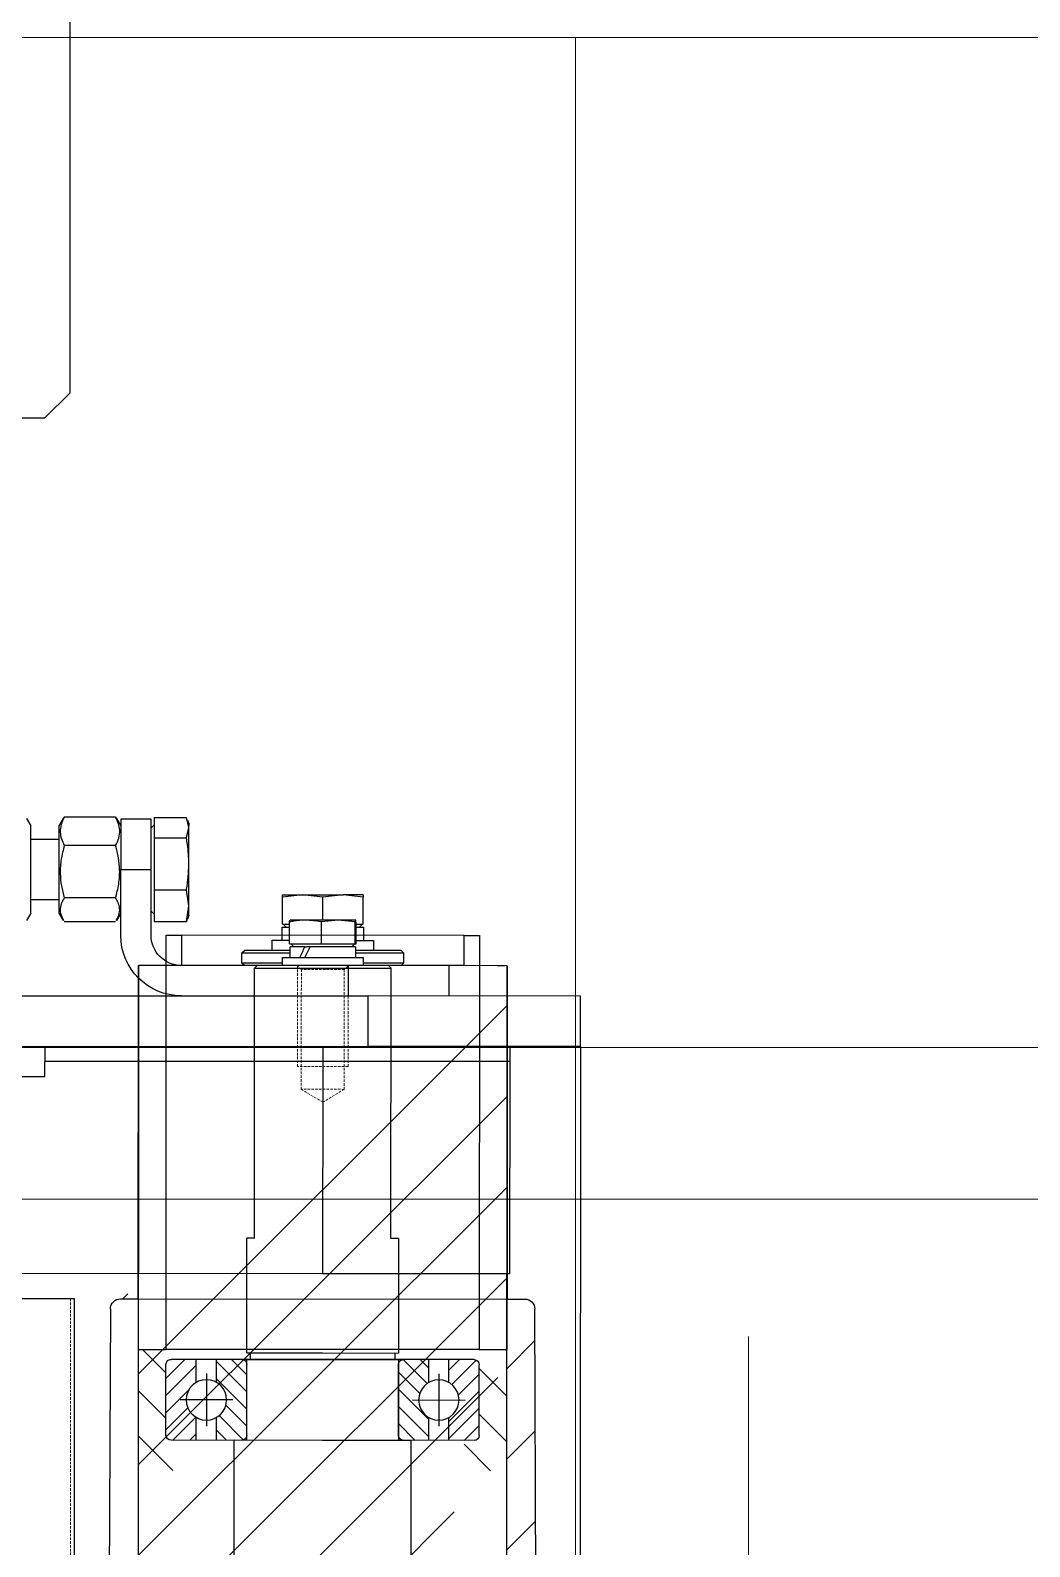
# Model space of a CAD drawing. Header units: millimetres. Extents: x 845401 to 948039, y 511594 to 550263.
# Drawn here: x 904110.4 to 904308.2, y 537172.9 to 537473.1 of the extents above; entities that cross this region are included whole.
import ezdxf

# ---------------------------------------------------------------- set-up
doc = ezdxf.new("R2010")
doc.units = ezdxf.units.MM
for name, pattern in [('ACAD_ISO02W100', [15, 12, -3]), ('CENTER', [0]), ('CENTERX2', [4, 2.5, -0.5, 0.5, -0.5]), ('DASHED', [0.75, 0.5, -0.25])]:
    doc.linetypes.add(name, pattern=pattern)
for name, color, linetype in [('00', 7, 'Continuous'), ('1', 30, 'Continuous'), ('1轮廓实线层', 7, 'Continuous'), ('3', 3, 'CENTER'), ('4虚线层', 6, 'DASHED'), ('5剖面线层', 2, 'Continuous'), ('中心线层', 1, 'CENTERX2'), ('剖面线层', 2, 'Continuous'), ('焊接符号', 2, 'Continuous'), ('虚线', 4, 'ACAD_ISO02W100')]:
    doc.layers.add(name, color=color, linetype=linetype)
for name, color, linetype, lineweight in [('A-剖-0.10mm.......SECT-L01', 255, 'Continuous', 18), ('中心线', 1, 'CENTER', 9), ('物流设备', 7, 'Continuous', 5)]:
    doc.layers.add(name, color=color, linetype=linetype, lineweight=lineweight)

# ---------------------------------------------------------------- blocks, each defined once
blk = doc.blocks.new('*U100537')
at = {"color": 2}
blk.add_lwpolyline([(0, 630), (7920.603380136075, 630), (7920.603380136075, 830), (0, 830)], close=True, dxfattribs=at)
at = {"color": 1}
blk.add_lwpolyline([(0, -630), (7920.603380136075, -630), (7920.603380136075, 630), (0, 630)], close=True, dxfattribs=at)
at = {"color": 4}
blk.add_lwpolyline([(0, -600), (7920.603380136075, -600), (7920.603380136075, 600), (0, 600)], close=True, dxfattribs=at)
for tag, p in [('设备编号', (485.2384934027214, 55.2877136208408)), ('设备高度', (489.7486322444456, -155.5627289135591))]:
    blk.add_attdef(tag, p, '', height=100)
at = {"flags": 1}
blk.add_attdef('设备类型', (14421.90417558989, -37.08342335998668), '', height=100, dxfattribs=at)
blk = doc.blocks.new('*U585')
at = {"layer": '1', "linetype": 'Continuous'}
h = blk.add_hatch(dxfattribs=at)
h.set_pattern_fill('_USER', color=1, scale=2.4, angle=45, style=0, pattern_type=0)
h.set_pattern_definition([(45, (0, 0), (-1.697056274847714, 1.697056274847714), [])])
edge = h.paths.add_edge_path()
edge.add_line((15, 31), (1, 31))
edge.add_arc((1, 30), 1, 90, 180)
edge.add_line((0, 30), (0, 25))
edge.add_line((0, 25), (4.535898384862246, 25))
edge.add_arc((8, 23), 3.999999999999999, 30.000000000000114, 150, ccw=False)
edge.add_line((11.46410161513775, 25), (16, 25))
edge.add_line((16, 25), (16, 30))
edge.add_arc((15, 30), 1, 0, 90)
edge = h.paths.add_edge_path()
edge.add_line((11.46410161513775, -25), (16, -25))
edge.add_line((16, -25), (16, -30))
edge.add_arc((15, -30), 1, 270, 360, ccw=False)
edge.add_line((15, -31), (1, -31))
edge.add_arc((1, -30), 1, 180, 270, ccw=False)
edge.add_line((0, -30), (0, -25))
edge.add_line((0, -25), (4.535898384862246, -25))
edge.add_arc((8, -23), 4, 209.9999999999998, 329.9999999999999)
blk = doc.blocks.new('*U586')
at = {"layer": '1', "linetype": 'Continuous'}
h = blk.add_hatch(dxfattribs=at)
h.set_pattern_fill('_USER', color=1, scale=2.4, angle=135, style=0, pattern_type=0)
h.set_pattern_definition([(135, (0, 0), (-1.697056274847714, -1.697056274847714), [])])
edge = h.paths.add_edge_path()
edge.add_line((0, 21), (4.535898384862246, 21))
edge.add_arc((8, 23), 4, 209.9999999999998, 329.9999999999999)
edge.add_line((11.46410161513775, 21), (16, 21))
edge.add_line((16, 21), (16, 16))
edge.add_arc((15, 16), 1, 270, 360, ccw=False)
edge.add_line((15, 15), (1, 15))
edge.add_arc((1, 16), 1, 180, 270, ccw=False)
edge.add_line((0, 16), (0, 21))
edge = h.paths.add_edge_path()
edge.add_line((1, -15), (15, -15))
edge.add_arc((15, -16), 1, 360, 90, ccw=False)
edge.add_line((16, -16), (16, -21))
edge.add_line((16, -21), (11.46410161513775, -21))
edge.add_arc((8, -23), 3.999999999999999, 30, 150)
edge.add_line((4.535898384862246, -21), (0, -21))
edge.add_line((0, -21), (0, -16))
edge.add_arc((1, -16), 1, 90, 180, ccw=False)
blk = doc.blocks.new('6206')
at = {"layer": '00', "color": 7}
for p, q in [((473.0716967733401, 2380.76034982123), (487.0716967733401, 2380.76034982123)), ((472.0716967733401, 2379.76034982123), (472.0716967733401, 2319.76034982123)), ((488.0716967733401, 2379.76034982123), (488.0716967733401, 2319.76034982123)), ((472.0716967733401, 2374.76034982123), (476.6075951582024, 2374.76034982123)), ((483.5357983884779, 2374.76034982123), (488.0716967733401, 2374.76034982123)), ((472.0716967733401, 2370.76034982123), (476.6075951582024, 2370.76034982123)), ((483.5357983884779, 2370.76034982123), (488.0716967733401, 2370.76034982123)), ((473.0716967733401, 2364.76034982123), (487.0716967733401, 2364.76034982123)), ((473.0716967733401, 2334.76034982123), (487.0716967733401, 2334.76034982123)), ((472.0716967733401, 2328.76034982123), (476.6075951582024, 2328.76034982123)), ((483.5357983884779, 2328.76034982123), (488.0716967733401, 2328.76034982123)), ((472.0716967733401, 2324.76034982123), (476.6075951582024, 2324.76034982123)), ((483.5357983884779, 2324.76034982123), (488.0716967733401, 2324.76034982123)), ((473.0716967733401, 2318.76034982123), (487.0716967733401, 2318.76034982123))]:
    blk.add_line(p, q, dxfattribs=at)
at = {"layer": '00', "color": 7, "linetype": 'Continuous'}
blk.add_line((473.0716967733401, 2318.76034982123), (473.0717967733402, 2318.76034982123), dxfattribs=at)
at = {"layer": '00', "color": 7}
for centre in [(480.0716967733401, 2372.76034982123), (480.0716967733401, 2326.76034982123)]:
    blk.add_circle(centre, 4, dxfattribs=at)
for centre, start, end in [((473.0716967733401, 2379.76034982123), 90, 180), ((487.0716967733401, 2379.76034982123), 0, 90), ((473.0716967733401, 2365.76034982123), 180, 270), ((487.0716967733401, 2365.76034982123), 270, 0), ((473.0716967733401, 2333.76034982123), 90, 180), ((487.0716967733401, 2333.76034982123), 0, 90), ((473.0716967733401, 2319.76034982123), 180, 270), ((487.0716967733401, 2319.76034982123), 270, 0)]:
    blk.add_arc(centre, 1, start, end, dxfattribs=at)
at = {"layer": '3', "color": 3}
for p, q in [((480.0716967733401, 2367.56034982123), (480.0716967733401, 2377.96034982123)), ((485.2716967733402, 2372.76034982123), (474.8716967733401, 2372.76034982123)), ((480.0716967733401, 2331.96034982123), (480.0716967733401, 2321.56034982123)), ((485.2716967733402, 2326.76034982123), (474.8716967733401, 2326.76034982123))]:
    blk.add_line(p, q, dxfattribs=at)
at = {"color": 1, "linetype": 'Continuous'}
for name in ['*U585', '*U586']:
    blk.add_blockref(name, (472.0716967733402, 2349.76034982123), dxfattribs=at)
blk = doc.blocks.new('*U100479')
at = {"layer": '5剖面线层'}
h = blk.add_hatch(dxfattribs=at)
h.set_pattern_fill('ANSI31', color=256, scale=4, angle=90, style=0)
h.set_pattern_definition([(135, (-2183.764029541882, 221.5113327968984), (-8.980256121069154, -8.980256121069152), [])])
edge = h.paths.add_edge_path()
edge.add_line((-2961.141874944731, 452.020095137661), (-2957.637957220774, 452.020095137661))
edge.add_line((-2957.637957220774, 452.020095137661), (-2957.637957220774, 386.020095137661))
edge.add_line((-2957.637957220774, 386.0200951376611), (-2957.637957220774, 1678.020095137661))
edge.add_line((-2957.637957220774, 1678.020095137661), (-2957.637957220774, 1612.020095137661))
edge.add_line((-2957.637957220774, 1612.020095137661), (-2961.141874944731, 1612.020095137661))
edge.add_arc((-2961.141874944731, 1610.020095137661), 2, 90, 179.8876554782646)
edge.add_line((-2963.141871100067, 1610.02401669875), (-2964.137957220775, 1357.020095137661))
edge.add_line((-2964.137957220775, 1357.020095137661), (-2964.137957220774, 707.0200951376596))
edge.add_line((-2964.137957220774, 707.0200951376596), (-2963.141871100067, 454.0161735765721))
edge.add_arc((-2961.141874944731, 454.020095137661), 2, 180.1123445217337, 269.9999999999984)
edge = h.paths.add_edge_path()
edge.add_arc((-2881.134039496819, 1610.020095137661), 2, 0.1123445217337558, 89.99999999999834)
edge.add_line((-2881.134039496819, 1612.020095137661), (-2884.637957220774, 1612.020095137661))
edge.add_line((-2884.637957220774, 1612.020095137661), (-2884.637957220774, 1678.020095137661))
edge.add_line((-2884.637957220774, 1678.020095137661), (-2884.637957220774, 386.020095137661))
edge.add_line((-2884.637957220774, 386.020095137661), (-2884.637957220774, 452.020095137661))
edge.add_line((-2884.637957220774, 452.020095137661), (-2881.134039496818, 452.020095137661))
edge.add_arc((-2881.134039496818, 454.020095137661), 2, 270, 359.8876554782645)
edge.add_line((-2879.134043341483, 454.0161735765721), (-2878.137957220775, 707.0200951376596))
edge.add_line((-2878.137957220775, 707.0200951376596), (-2878.137957220774, 1357.020095137661))
edge.add_line((-2878.137957220774, 1357.020095137661), (-2879.134043341483, 1610.02401669875))
edge = h.paths.add_edge_path(flags=17)
edge.add_arc((-2881.134039496819, 1610.020095137661), 2, 0.1123445217337558, 89.99999999999834)
edge = h.paths.add_edge_path(flags=17)
edge.add_arc((-2881.134039496818, 454.020095137661), 2, 270, 359.8876554782645)
edge = h.paths.add_edge_path(flags=17)
edge.add_line((-2884.637957220774, 452.020095137661), (-2881.134039496818, 452.020095137661))
edge = h.paths.add_edge_path(flags=16)
edge.add_line((-2884.637957220774, 452.020095137661), (-2884.637957220774, 386.020095137661))
edge = h.paths.add_edge_path(flags=17)
edge.add_line((-2884.637957220774, 1678.020095137661), (-2884.637957220774, 386.020095137661))
edge = h.paths.add_edge_path(flags=17)
edge.add_line((-2884.637957220774, 1612.020095137661), (-2884.637957220774, 1678.020095137661))
edge = h.paths.add_edge_path(flags=17)
edge.add_line((-2881.134039496819, 1612.020095137661), (-2884.637957220774, 1612.020095137661))
edge = h.paths.add_edge_path(flags=17)
edge.add_line((-2878.137957220775, 707.0200951376596), (-2879.134043341483, 454.0161735765721))
edge = h.paths.add_edge_path(flags=17)
edge.add_line((-2878.137957220775, 707.0200951376596), (-2878.137957220774, 1357.020095137661))
edge = h.paths.add_edge_path(flags=17)
edge.add_line((-2879.134043341483, 1610.02401669875), (-2878.137957220774, 1357.020095137661))
edge = h.paths.add_edge_path()
edge.add_line((-2879.134043341483, 1610.02401669875), (-2878.137957220774, 1357.020095137661))
edge.add_line((-2957.637957220774, 1602.020095137661), (-2957.637957220774, 1678.020095137661))
h = blk.add_hatch(dxfattribs=at)
h.set_pattern_fill('ANSI31', color=256, scale=2, angle=180, style=0)
h.set_pattern_definition([(225, (-2183.764029541882, 321.5113327968984), (4.490128060534576, -4.490128060534577), [])])
h.paths.add_polyline_path([(-2952.137957220774, 1602.020095137661), (-2957.637957220774, 1602.020095137661), (-2957.637957220774, 1578.020095137661), (-2949.137957220775, 1578.020095137661), (-2949.137957220775, 1584.020095137661), (-2952.137957220774, 1584.020095137661)])
h.paths.add_polyline_path([(-2884.637957220774, 1602.020095137661), (-2890.137957220774, 1602.020095137661), (-2890.137957220774, 1584.020095137661), (-2893.137957220774, 1584.020095137661), (-2893.137957220774, 1578.020095137661), (-2884.637957220774, 1578.020095137661)])
at = {"color": 7, "linetype": 'Continuous', "lineweight": 25}
for p, q in [((-2934.137957488996, 1678.020093945568), (-2934.637957570952, 1677.520070580547)), ((-2934.637957570952, 1624.020086793011), (-2934.637957570952, 1677.520070580547)), ((-2907.637956870597, 1677.520070580547), (-2934.637957570952, 1677.520070580547)), ((-2934.137957488996, 1678.020093945568), (-2908.137956952554, 1678.020093945568)), ((-2908.137956952554, 1678.020093945568), (-2907.637956870597, 1677.520070580547)), ((-2907.637956870597, 1624.020086793011), (-2907.637956870597, 1677.520070580547)), ((-2936.137956885499, 1624.020086793011), (-2936.137956885499, 1601.320096043652)), ((-2936.137956885499, 1624.020086793011), (-2934.637957570952, 1624.020086793011)), ((-2907.637956870597, 1624.020086793011), (-2906.137957556051, 1624.020086793011)), ((-2906.137957556051, 1601.320096043652), (-2906.137957556051, 1624.020086793011)), ((-2872.021816055365, 452.020036725108), (-2872.021816055365, 1612.020036725107)), ((-2872.021816055365, 1612.020036725107), (-2857.914428303574, 1612.020036725107)), ((-2921.137957220775, 1601.320096043652), (-2936.137956885499, 1601.320096043652)), ((-2935.437957143289, 1601.320096043652), (-2935.437957143289, 1600.020088938778)), ((-2906.137957556051, 1601.320096043652), (-2921.137957220775, 1601.320096043652)), ((-2906.837957298261, 1600.020088938778), (-2906.837957298261, 1601.320096043652)), ((-2936.137956885499, 1600.020088938778), (-2936.137956885499, 1584.020095137661)), ((-2921.137957220775, 1600.020088938778), (-2936.137956885499, 1600.020088938778)), ((-2906.137957556051, 1600.020088938778), (-2921.137957220775, 1600.020088938778)), ((-2906.137957556051, 1584.020095137661), (-2906.137957556051, 1600.020088938778)), ((-2938.63795677374, 1584.020095137661), (-2921.137957220775, 1584.020095137661)), ((-2938.637956773739, 1584.020095137661), (-2938.63795677374, 480.020095137661)), ((-2921.137957220775, 1584.020095137661), (-2903.63795766781, 1584.020095137661)), ((-2903.63795766781, 480.020095137661), (-2903.63795766781, 1584.020095137661))]:
    blk.add_line(p, q, dxfattribs=at)
blk.add_line((-2972.137971168267, 1662.020036725108), (-2972.137971168256, 402.0200939455669))
at = {"layer": '1轮廓实线层'}
for p, q in [((-2894.637959396349, 1705.318161992138), (-2894.131204431759, 1707.329937962597)), ((-2894.349588399636, 1706.812331227366), (-2894.637959396349, 1706.020066289012)), ((-2894.637959396349, 1705.318161992138), (-2894.637959396349, 1706.020066289012)), ((-2894.131204431759, 1703.306266812388), (-2894.637959396349, 1705.318161992138)), ((-2894.637959396349, 1698.151299504345), (-2894.637959396349, 1705.318161992138)), ((-2887.737961804377, 1707.329937962597), (-2894.131204431759, 1707.329937962597)), ((-2887.737961804377, 1707.329937962597), (-2887.737961804377, 1703.306266812389)), ((-2887.137959098326, 1705.255100277965), (-2887.737961804377, 1705.855080632273)), ((-2887.137959098326, 1697.020122555797), (-2887.137959098326, 1707.020113019054)), ((-2887.137959098326, 1707.020113019054), (-2881.137961840141, 1707.020113019054)), ((-2880.275542234886, 1707.138845471447), (-2881.137961840141, 1705.645153073375)), ((-2881.137961840141, 1707.020113019054), (-2881.137961840141, 1697.020122555797)), ((-2880.117604827392, 1707.399913815563), (-2880.2788391168, 1707.115480450695)), ((-2880.117604827392, 1707.399913815563), (-2869.958313500392, 1707.399913815563)), ((-2869.797082936275, 1707.115480450695), (-2869.958313500392, 1707.399913815563)), ((-2868.937960212933, 1705.645153073375), (-2869.800379818189, 1707.138845471447)), ((-2868.937960212933, 1700.962254551952), (-2868.937960212933, 1705.645153073375)), ((-2862.475542669999, 1707.138845471447), (-2863.337960412609, 1705.645153073375)), ((-2863.337960412608, 1700.962254551953), (-2863.337960412609, 1705.645153073375)), ((-2887.737961804377, 1703.306266812389), (-2894.131204431759, 1703.306266812388)), ((-2887.737961804377, 1703.306266812389), (-2887.737961804377, 1692.9963321963)), ((-2863.337960412609, 1703.020045308178), (-2868.937960212933, 1703.020045308178)), ((-2880.117604827392, 1701.770016697948), (-2869.958313500392, 1701.770016697948)), ((-2868.937960212933, 1688.395092038218), (-2868.937960212933, 1700.962254551952)), ((-2863.337960412608, 1688.39509203822), (-2863.337960412608, 1700.962254551953)), ((-2894.637959396349, 1689.853260068004), (-2894.637959396349, 1698.151299504345)), ((-2887.137959098326, 1684.020111111705), (-2887.137959098326, 1697.020122555797)), ((-2881.137961840141, 1697.020122555797), (-2887.137959098326, 1697.020122555797)), ((-2881.13796184014, 1684.020111111705), (-2881.137961840141, 1697.020122555797)), ((-2929.137958532082, 1691.569635418956), (-2925.137957876431, 1692.020127324168)), ((-2929.137958532082, 1692.020127324168), (-2925.137957876431, 1692.020127324168)), ((-2929.137958532082, 1686.220118550364), (-2929.137958532082, 1691.569635418956)), ((-2925.137957876431, 1692.020127324168), (-2921.13795722078, 1691.569635418956)), ((-2917.137964015709, 1692.020127324168), (-2925.137957876431, 1692.020127324168)), ((-2921.13795722078, 1691.569635418956), (-2917.137964015709, 1692.020127324168)), ((-2921.13795722078, 1687.02013209254), (-2921.13795722078, 1691.569635418956)), ((-2917.137964015709, 1692.020127324168), (-2913.137963360058, 1691.569635418956)), ((-2913.137963360058, 1692.020127324168), (-2917.137964015709, 1692.020127324168)), ((-2913.137963360058, 1686.220118550364), (-2913.137963360058, 1691.569635418956)), ((-2894.637959396349, 1689.853260068004), (-2894.131204431759, 1692.996332196299)), ((-2887.737961804377, 1692.9963321963), (-2894.131204431759, 1692.996332196299)), ((-2887.737961804377, 1692.9963321963), (-2887.737961804377, 1686.710187939708)), ((-2880.117604827391, 1691.390106228893), (-2869.958313500391, 1691.390106228893)), ((-2868.937960212933, 1691.020080594127), (-2863.337960412608, 1691.020080594128)), ((-2894.131204431759, 1686.710187939708), (-2894.637959396349, 1689.853260068004)), ((-2894.637959396349, 1688.020059613292), (-2894.637959396349, 1689.853260068004)), ((-2894.637959396349, 1688.020059613292), (-2894.349588399636, 1687.227794674937)), ((-2894.268969392287, 1687.257120160167), (-2894.131204431759, 1686.710187939708)), ((-2887.737961804377, 1688.185045270031), (-2887.137959098326, 1688.785144833629)), ((-2881.13796184014, 1688.395092038218), (-2880.275542234885, 1686.901399640147)), ((-2869.800379818188, 1686.901399640147), (-2868.937960212933, 1688.395092038218)), ((-2863.337960412608, 1688.39509203822), (-2862.475542669999, 1686.901399640149)), ((-2929.187959378468, 1685.620138196055), (-2929.187959378468, 1683.020064381663)), ((-2927.757485156762, 1685.620138196055), (-2929.187959378468, 1685.620138196055)), ((-2927.757485156762, 1686.220118550364), (-2929.137958532082, 1686.220118550364)), ((-2928.972957974182, 1686.220118550364), (-2928.372962718712, 1685.620138196055)), ((-2927.757485156762, 1682.320067433421), (-2927.757485156762, 1686.654159573619)), ((-2927.64138275932, 1686.999508885447), (-2927.634468620526, 1687.02013209254)), ((-2927.634468620526, 1687.02013209254), (-2927.51145208429, 1686.654159573619)), ((-2927.634468620526, 1687.02013209254), (-2924.201688116299, 1687.02013209254)), ((-2927.51145208429, 1686.654159573619), (-2924.201688116299, 1687.02013209254)), ((-2927.51145208429, 1682.320067433421), (-2927.51145208429, 1686.654159573619)), ((-2924.201688116299, 1687.02013209254), (-2920.891931598889, 1686.654159573619)), ((-2924.201688116299, 1687.02013209254), (-2917.705184167134, 1687.02013209254)), ((-2920.891931598889, 1682.320067433421), (-2920.891931598889, 1686.654159573619)), ((-2917.705184167134, 1687.02013209254), (-2914.637958949314, 1687.02013209254)), ((-2914.518436735379, 1686.654159573619), (-2914.634248560177, 1686.99867442042)), ((-2914.518436735379, 1682.320067433421), (-2914.518436735379, 1686.654159573619)), ((-2913.137963360058, 1686.220118550364), (-2914.518436735379, 1686.220118550364)), ((-2913.087962513672, 1685.620138196055), (-2914.518436735379, 1685.620138196055)), ((-2913.902959173428, 1685.620138196055), (-2913.302963917958, 1686.220118550364)), ((-2913.087962513672, 1683.020064381663), (-2913.087962513672, 1685.620138196055)), ((-2887.737961804377, 1686.710187939708), (-2894.131204431759, 1686.710187939708)), ((-2880.117604827391, 1686.640212086742), (-2869.958313500391, 1686.640212086742)), ((-2952.137957220774, 1684.020095137661), (-2952.137957220774, 1602.020095137661)), ((-2949.137957220775, 1684.020095137661), (-2952.137957220774, 1684.020095137661)), ((-2949.137957220775, 1678.020095137661), (-2949.137957220775, 1684.020095137661)), ((-2949.137957220775, 1684.020095137661), (-2893.137957220774, 1684.020095137661)), ((-2931.137962585198, 1683.020064381663), (-2931.137962585198, 1681.02009013087)), ((-2927.757485156762, 1683.020064381663), (-2931.137962585198, 1683.020064381663)), ((-2927.51145208429, 1682.320067433421), (-2927.757485156762, 1682.320067433421)), ((-2927.577963417279, 1681.720087079112), (-2927.577963417279, 1679.620096234385)), ((-2927.577963417279, 1681.720087079112), (-2918.663142567383, 1681.720087079112)), ((-2920.891931598889, 1682.320067433421), (-2927.51145208429, 1682.320067433421)), ((-2927.472962384926, 1682.320067433421), (-2926.872959678875, 1681.720087079112)), ((-2914.518436735379, 1682.320067433421), (-2920.891931598889, 1682.320067433421)), ((-2918.745635395752, 1681.720087079112), (-2917.976675873505, 1681.720087079112)), ((-2917.58806104015, 1681.720087079112), (-2917.976675873505, 1681.720087079112)), ((-2917.58806104015, 1681.720087079112), (-2914.697958474861, 1681.720087079112)), ((-2915.402962213265, 1681.720087079112), (-2914.802959507214, 1682.320067433421)), ((-2914.697958474861, 1679.620096234385), (-2914.697958474861, 1681.720087079112)), ((-2911.137959306942, 1683.020064381664), (-2914.518436735379, 1683.020064381663)), ((-2911.137959306942, 1681.02009013087), (-2911.137959306942, 1683.020064381664)), ((-2893.137957220774, 1684.020095137661), (-2893.137957220774, 1678.020095137661)), ((-2890.137957220774, 1684.020095137661), (-2893.137957220774, 1684.020095137661)), ((-2890.137957220774, 1602.020095137661), (-2890.137957220774, 1684.020095137661)), ((-2936.637958830105, 1681.02009013087), (-2937.137959843384, 1680.520126370494)), ((-2937.137959843384, 1680.520126370494), (-2937.137959843384, 1678.5201521197)), ((-2927.577963417279, 1680.520126370494), (-2937.137959843384, 1680.520126370494)), ((-2937.137959843384, 1678.5201521197), (-2936.637958830105, 1678.020069150035)), ((-2937.137959843384, 1678.5201521197), (-2929.137958532082, 1678.5201521197)), ((-2936.637958830105, 1681.02009013087), (-2927.577963417279, 1681.02009013087)), ((-2929.137958532082, 1679.620096234385), (-2929.137958532082, 1678.020069150035)), ((-2917.300915663945, 1679.620096234385), (-2929.137958532082, 1679.620096234385)), ((-2913.137963360058, 1679.620096234385), (-2917.300915663945, 1679.620096234385)), ((-2914.697958474861, 1681.02009013087), (-2905.637963062035, 1681.02009013087)), ((-2905.137962048756, 1680.520126370494), (-2914.697958474861, 1680.520126370494)), ((-2913.137963360058, 1678.020069150035), (-2913.137963360058, 1679.620096234385)), ((-2913.137963360058, 1678.5201521197), (-2905.137962048756, 1678.5201521197)), ((-2905.137962048756, 1680.520126370494), (-2905.637963062035, 1681.02009013087)), ((-2905.637963062035, 1678.020069150036), (-2905.137962048756, 1678.5201521197)), ((-2905.137962048756, 1678.5201521197), (-2905.137962048756, 1680.520126370494)), ((-2957.637957220774, 1678.020095137661), (-2957.637957220774, 1612.020095137661)), ((-2957.637957220774, 386.0200951376611), (-2957.637957220774, 1678.020095137661)), ((-2957.637957220774, 1602.020095137661), (-2957.637957220774, 1678.020095137661)), ((-2957.637957220774, 1678.020095137661), (-2949.137957220775, 1678.020095137661)), ((-2957.137957220774, 1678.020095137661), (-2955.637957220774, 1678.020095137661)), ((-2949.137957220775, 1678.020095137661), (-2893.137957220774, 1678.020095137661)), ((-2946.137963181244, 1672.020146397654), (-2946.137963181244, 1678.020069150035)), ((-2946.137963181244, 1678.020069150035), (-2926.137959902989, 1678.020069150035)), ((-2926.137959902989, 1678.020069150035), (-2926.137959902989, 1672.020146397654)), ((-2926.137959902989, 1678.020069150035), (-2893.137960081803, 1678.020069150036)), ((-2893.137957220774, 1678.020095137661), (-2884.637957220774, 1678.020095137661)), ((-2884.637957220774, 1678.020095137661), (-2884.637957220774, 386.0200951376611)), ((-2884.637957220774, 1612.020095137661), (-2884.637957220774, 1678.020095137661)), ((-2884.637957220774, 1678.020095137661), (-2884.637957220774, 1602.020095137661)), ((-2972.137971168267, 1662.020036725108), (-2972.137971168267, 1672.020146397654)), ((-2972.137971168267, 1672.020146397654), (-2930.13796800922, 1672.020146397654)), ((-2705.137966519104, 1672.020146397657), (-2930.13796800922, 1672.020146397654)), ((-2930.13796800922, 1662.020036725108), (-2930.13796800922, 1672.020146397654)), ((-2972.137971168267, 1662.020036725108), (-2930.13796800922, 1662.020036725108)), ((-2958.137957697617, 1662.020036725108), (-2958.137957697617, 1659.020134953563)), ((-2705.137966519104, 1662.020036725111), (-2930.13796800922, 1662.020036725108)), ((-2921.13795722078, 1662.020036725108), (-2921.13795722078, 1659.020134953563)), ((-2866.137961244093, 1662.02003672511), (-2866.137961244093, 1659.020134953564)), ((-2958.137957697617, 1659.020134953563), (-2958.137957697617, 1617.020079640452)), ((-2958.137957697617, 1659.020134953563), (-2921.13795722078, 1659.020134953563)), ((-2921.13795722078, 1659.020134953563), (-2921.13795722078, 1617.020079640452)), ((-2921.13795722078, 1659.020134953563), (-2866.137961244093, 1659.020134953564)), ((-2866.137961244093, 1656.020113972728), (-2866.137961244093, 1659.020134953564)), ((-2846.137960759806, 1656.020113972728), (-2866.137961244093, 1656.020113972728)), ((-2958.137957697617, 1617.020079640452), (-2921.13795722078, 1617.020079640452)), ((-2921.13795722078, 1617.020079640452), (-2846.137960759806, 1617.020079640453)), ((-2964.137957220775, 1357.020095137661), (-2963.141871100067, 1610.02401669875)), ((-2957.637957220774, 1612.020095137661), (-2961.141874944731, 1612.020095137661)), ((-2884.637957220774, 1612.020095137661), (-2957.637957220774, 1612.020095137661)), ((-2881.134039496819, 1612.020095137661), (-2884.637957220774, 1612.020095137661)), ((-2879.134043341483, 1610.02401669875), (-2878.137957220774, 1357.020095137661)), ((-2952.137957220774, 1602.020095137661), (-2957.637957220774, 1602.020095137661)), ((-2952.137957220774, 1602.020095137661), (-2890.137957220774, 1602.020095137661)), ((-2884.637957220774, 1602.020095137661), (-2890.137957220774, 1602.020095137661))]:
    blk.add_line(p, q, dxfattribs=at)
for centre, radius, start, end in [((-2893.137960607932, 1684.020093945568), 6, 270, 0), ((-2893.137960607932, 1684.020093945568), 12.00000000000045, 270, 0), ((-2961.141874944731, 1610.020095137661), 2, 90, 179.8876554782646), ((-2881.134039496819, 1610.020095137661), 2, 0.1123445217354235, 90)]:
    blk.add_arc(centre, radius, start, end, dxfattribs=at)
for centre, major_axis, ratio, start_param, end_param in [((-2921.137960607932, 1679.620093945567), (-5.794840325565848, 11.05679183246792), 0.2540993925362656, 4.579995049208673, 4.769391723386074), ((-2921.137960607932, 1681.720093945568), (-5.794840325575957, 11.05679183249986), 0.2540993925356819, 4.390598375032285, 4.579995049209144)]:
    blk.add_ellipse(centre, major_axis=major_axis, ratio=ratio, start_param=start_param, end_param=end_param, dxfattribs=at)
for points, knots in [([(-2880.117604827392, 1701.770016697948), (-2880.349782862236, 1702.258641124547), (-2880.819176449126, 1703.246491557499), (-2880.990888111148, 1704.710232250999), (-2880.738833453745, 1706.109303389332), (-2880.325943284553, 1706.967088002987), (-2880.117604827392, 1707.399913815563)], [0, 0, 0, 0, 0.2646047474631211, 0.5349505675800428, 0.7653427267507903, 1, 1, 1, 1]), ([(-2869.958313500392, 1707.399913815563), (-2869.726136900823, 1706.911289342218), (-2869.256746146234, 1705.923438668721), (-2869.08503528971, 1704.459698438958), (-2869.337083699432, 1703.060626986213), (-2869.749974638956, 1702.202842485764), (-2869.958313500392, 1701.770016697948)], [0, 0, 0, 0, 0.2646046997405114, 0.5349505501835605, 0.7653427004280366, 0.9999999999999999, 0.9999999999999999, 0.9999999999999999, 0.9999999999999999]), ([(-2894.637959396349, 1698.151299504345), (-2894.582284240721, 1699.443096979064), (-2894.507744894361, 1701.172589035347), (-2894.207252206023, 1702.875339828296), (-2894.131204431759, 1703.306266812388)], [0, 0, 0, 0, 0.7469230460047075, 1, 1, 1, 1]), ([(-2880.117604827391, 1691.390106228893), (-2880.349782708453, 1692.291006131742), (-2880.819170951811, 1694.112333042417), (-2880.990889279601, 1696.810869730423), (-2880.73882724754, 1699.390512219363), (-2880.32594267992, 1700.972008066784), (-2880.117604827392, 1701.770016697948)], [0, 0, 0, 0, 0.264604117572417, 0.5349435586419992, 0.7653366875497535, 1, 1, 1, 1]), ([(-2869.958313500392, 1701.770016697948), (-2869.726136628593, 1700.869116636675), (-2869.256740460403, 1699.047750738306), (-2869.085037186808, 1696.349174241999), (-2869.33707667341, 1693.76952796435), (-2869.749974024261, 1692.188074823682), (-2869.958313500391, 1691.390106228893)], [0, 0, 0, 0, 0.2646039986269493, 0.5349546752057112, 0.7653477331727347, 1, 1, 1, 1]), ([(-2894.131204431759, 1692.996332196299), (-2894.139586470759, 1693.042220650102), (-2894.449938233745, 1694.741277709942), (-2894.545235721314, 1696.469628418238), (-2894.637959396349, 1698.151299504345)], [0, 0, 0, 0, 0.02700818876937645, 1, 1, 1, 1]), ([(-2929.137958532082, 1692.020127324168), (-2929.137958532083, 1691.937505827977), (-2929.137958532083, 1691.852592205024), (-2929.137958532082, 1691.577072690282), (-2929.137958532082, 1691.569635418956)], [0, 0, 0, 0, 0.9730063718635905, 1, 1, 1, 1]), ([(-2913.137963360058, 1691.569635418956), (-2913.137963360058, 1691.577072690282), (-2913.137963360059, 1691.852592205024), (-2913.137963360059, 1691.937505827977), (-2913.137963360058, 1692.020127324168)], [0, 0, 0, 0, 0.02699362813640944, 1, 1, 1, 1]), ([(-2880.239369666087, 1686.923810986583), (-2880.491876927051, 1687.399700785201), (-2880.951516036704, 1688.265963254228), (-2880.940861854387, 1689.574638835183), (-2880.596247794359, 1690.587392157672), (-2880.238665268187, 1691.187080328584), (-2880.117604827391, 1691.390106228893)], [0, 0, 0, 0, 0.3232152028416335, 0.5883488161631293, 0.8606344826097186, 1, 1, 1, 1]), ([(-2869.958313500391, 1691.390106228893), (-2869.837251164884, 1691.187072687929), (-2869.485593176411, 1690.597307371504), (-2869.137070207506, 1689.585290925516), (-2869.119255032429, 1688.275967909202), (-2869.584108153003, 1687.399686460522), (-2869.836552386986, 1686.923810986583)], [0, 0, 0, 0, 0.1393660307644469, 0.4048259752667759, 0.6767833878908485, 1, 1, 1, 1]), ([(-2920.891931598889, 1686.654159573619), (-2920.86357657774, 1686.660197326974), (-2919.813165479215, 1686.883865759467), (-2918.744754364462, 1686.95293110838), (-2917.705184167134, 1687.02013209254)], [0, 0, 0, 0, 0.02699421320792037, 1, 1, 1, 1]), ([(-2917.705184167134, 1687.020132092541), (-2916.90659899543, 1686.979883746019), (-2915.837450680955, 1686.925999134372), (-2914.784819885678, 1686.709059280186), (-2914.518436735379, 1686.654159573619)], [0, 0, 0, 0, 0.746935818812257, 0.9999999999999999, 0.9999999999999999, 0.9999999999999999, 0.9999999999999999])]:
    blk.add_open_spline(points, degree=3, knots=knots, dxfattribs=at)
at = {"layer": '4虚线层', "linetype": 'DASHED', "lineweight": 13}
for p, q in [((-2926.162957066548, 1678.020093945568), (-2925.387957451743, 1677.245114354198)), ((-2926.137957109016, 1677.995119599407), (-2926.137957109016, 1658.020113019054)), ((-2925.387957451743, 1677.245114354198), (-2916.887956989807, 1677.245114354198)), ((-2925.387957451743, 1677.245114354198), (-2925.387957451743, 1653.520081547802)), ((-2916.887956989807, 1677.245114354198), (-2916.112957375002, 1678.020093945568)), ((-2916.887956989807, 1653.520081547802), (-2916.887956989807, 1677.245114354198)), ((-2916.137957332533, 1677.995119599407), (-2916.137957332533, 1658.020113019054)), ((-2926.137957109016, 1658.020113019054), (-2916.137957332533, 1658.020113019054)), ((-2925.387957451743, 1653.520081547802), (-2916.887956989807, 1653.520081547802)), ((-2925.387957451743, 1653.520081547802), (-2921.137957220775, 1650.96643975169)), ((-2921.137957220775, 1650.96643975169), (-2916.887956989807, 1653.520081547802))]:
    blk.add_line(p, q, dxfattribs=at)
at = {"layer": '4虚线层', "linetype": 'DASHED', "lineweight": 18}
blk.add_line((-2871.245358920057, 452.020036725108), (-2871.245358920057, 1612.020036725107), dxfattribs=at)
at = {"rotation": 90}
blk.add_blockref('6206', (-571.3776073995446, 1111.948398364321), dxfattribs=at)
blk = doc.blocks.new('*U100569')
at = {"color": 2}
blk.add_lwpolyline([(0, 630), (7920.603380136075, 630), (7920.603380136075, 830), (0, 830)], close=True, dxfattribs=at)
at = {"color": 1}
blk.add_lwpolyline([(0, -630), (7920.603380136075, -630), (7920.603380136075, 630), (0, 630)], close=True, dxfattribs=at)
at = {"color": 4}
blk.add_lwpolyline([(0, -600), (7920.603380136075, -600), (7920.603380136075, 600), (0, 600)], close=True, dxfattribs=at)
for tag, p in [('设备编号', (485.2384934027214, 55.2877136208408)), ('设备高度', (489.7486322444456, -155.5627289135591))]:
    blk.add_attdef(tag, p, '', height=100)
at = {"flags": 1}
blk.add_attdef('设备类型', (14421.90417558989, -37.08342335998668), '', height=100, dxfattribs=at)
blk = doc.blocks.new('C线')
at = {"xscale": -1, "rotation": 359.9712527628268}
blk.add_blockref('*U100479', (983116.0992206694, 474449.1940174471, -3.591546536844088), dxfattribs=at)
at = {"layer": '物流设备', "color": 0}
for name, p in [('*U100537', (979688.0800278853, 475479.5155045651, 25.37562164790397)), ('*U100569', (986088.0800278853, 475479.5155045651, 25.37562164790397))]:
    blk.add_blockref(name, p, dxfattribs=at)
blk = doc.blocks.new('SW_CENTERMARKSYMBOL_1')
at = {"layer": '中心线层', "color": 0, "linetype": 'CENTERX2', "lineweight": 18}
for p, q in [((0, 4.999999999999449), (0, 7.999999999999119)), ((-4.999999999999449, 0), (-7.999999999999119, 0)), ((0, 0), (-2.499999999998614, 0)), ((0, 0), (0, 2.499999999998614)), ((0, 0), (0, -2.500000000000835)), ((0, 0), (2.500000000000835, 0)), ((4.999999999999449, 0), (8.00000000000134, 0)), ((0, -5.00000000000167), (0, -8.00000000000134))]:
    blk.add_line(p, q, dxfattribs=at)
blk = doc.blocks.new('A$C0EA93B13')
at = {"layer": '剖面线层'}
h = blk.add_hatch(dxfattribs=at)
h.set_pattern_fill('STEEL', color=256, scale=4, angle=360)
h.set_pattern_definition([(44.99999999999999, (-777.3132014395669, -2370.404831108637), (-8.98025612106915, 8.980256121069155), []), (44.99999999999999, (-777.3132014395669, -2364.054831108777), (-8.98025612106915, 8.980256121069155), [])])
h.paths.add_polyline_path([(174.1374234771356, 174.9998694427777), (123.7374234776944, 174.9998694427777), (123.7374234776944, 169.9998694427777), (174.1374234771356, 169.9998694427777, -0.4142135623730859), (178.7374234776944, 165.3998694429174), (178.7374234776944, 114.9998694427777), (183.7374234776944, 114.9998694427777), (183.7374234776944, 165.3998694429174, 0.4142135623730924)])
h.paths.add_polyline_path([(123.7374234776944, 174.9998694427777), (73.33742347732186, 174.9998694427777, 0.4142135623730915), (63.73742347769439, 165.3998694429174), (63.73742347769439, 114.9998694427777), (68.73742347769439, 114.9998694427777), (68.73742347769439, 165.3998694429174, -0.4142135623730941), (73.33742347732186, 169.9998694427777), (123.7374234776944, 169.9998694427777)])
h.paths.add_polyline_path([(68.73742347769439, 114.9998694427777), (63.73742347769439, 114.9998694427777), (63.73742347769439, 64.59986944287084, 0.4142135623730933), (73.33742347732186, 54.99986944277771), (123.7374234776944, 54.99986944277771), (123.7374234776944, 59.99986944277771), (73.33742347732186, 59.99986944277771, -0.4142135623730868), (68.73742347769439, 64.59986944287084)])
h.paths.add_polyline_path([(183.7374234776944, 114.9998694427777), (178.7374234776944, 114.9998694427777), (178.7374234776944, 64.59986944287084, -0.4142135623730959), (174.1374234771356, 59.99986944277771), (123.7374234776944, 59.99986944277771), (123.7374234776944, 54.99986944277771), (174.1374234771356, 54.99986944277771, 0.4142135623730915), (183.7374234776944, 64.59986944287084)])
at = {"color": 7, "linetype": 'Continuous', "lineweight": 25}
for p, q in [((28.73742347769439, 214.9998694427777), (23.73742347769439, 209.9998694427777)), ((218.7374234776944, 214.9998694427777), (28.73742347769439, 214.9998694427777)), ((223.7374234776944, 209.9998694427777), (218.7374234776944, 214.9998694427777)), ((23.73742347769439, 209.9998694427777), (23.73742347769439, 19.99986944277771)), ((223.7374234776944, 19.99986944277771), (223.7374234776944, 209.9998694427777)), ((174.1374234771356, 174.9998694427777), (73.33742347732186, 174.9998694427777)), ((174.1374234771356, 169.9998694427777), (73.33742347732186, 169.9998694427777)), ((63.73742347769439, 165.3998694429174), (63.73742347769439, 64.59986944287084)), ((68.73742347769439, 165.3998694429174), (68.73742347769439, 64.59986944287084)), ((178.7374234776944, 64.59986944287084), (178.7374234776944, 165.3998694429174)), ((183.7374234776944, 64.59986944287084), (183.7374234776944, 165.3998694429174)), ((73.33742347732186, 59.99986944277771), (174.1374234771356, 59.99986944277771)), ((73.33742347732186, 54.99986944277771), (174.1374234771356, 54.99986944277771)), ((23.73742347769439, 19.99986944277771), (28.73742347769439, 14.99986944277771)), ((218.7374234776944, 14.99986944277771), (223.7374234776944, 19.99986944277771)), ((28.73742347769439, 14.99986944277771), (218.7374234776944, 14.99986944277771))]:
    blk.add_line(p, q, dxfattribs=at)
for centre in [(43.73742347769439, 194.9998694427777), (203.7374234776944, 194.9998694427777), (43.73742347769439, 34.99986944277771), (203.7374234776944, 34.99986944277771)]:
    blk.add_circle(centre, 9.5, dxfattribs=at)
for centre, radius, start, end in [((73.33742347732186, 165.3998694429174), 9.6, 90, 180), ((174.1374234771356, 165.3998694429174), 9.6, 0, 90), ((73.33742347732186, 165.3998694429174), 4.6, 90, 180), ((174.1374234771356, 165.3998694429174), 4.6, 0, 90), ((73.33742347732186, 64.59986944287084), 9.6, 180, 270), ((73.33742347732186, 64.59986944287084), 4.6, 180, 270), ((174.1374234771356, 64.59986944287084), 9.6, 270, 0), ((174.1374234771356, 64.59986944287084), 4.6, 270, 0)]:
    blk.add_arc(centre, radius, start, end, dxfattribs=at)
at = {"layer": '中心线层'}
for p, q in [((123.7374234776944, 229.9998694427777), (123.7374234776944, -0.0001305572222918272)), ((8.737423477694392, 114.9998694427777), (238.7374234776944, 114.9998694427777))]:
    blk.add_line(p, q, dxfattribs=at)
for p in [(43.73742347769439, 194.9998694427777), (203.7374234776944, 194.9998694427777), (43.73742347769439, 34.99986944277771), (203.7374234776944, 34.99986944277771)]:
    blk.add_blockref('SW_CENTERMARKSYMBOL_1', p, dxfattribs=at)
blk = doc.blocks.new('DSGDG')
at = {"color": 7, "linetype": 'Continuous', "lineweight": 25}
for p, q in [((95.84818759415327, 1999.212733161029), (115.8481875941533, 1999.212733161029)), ((95.84818759415327, 1988.212733161029), (115.8481875941533, 1988.212733161029))]:
    blk.add_line(p, q, dxfattribs=at)
for centre, start, end in [((95.84818759415327, 1993.712733161029), 90, 270), ((115.8481875941533, 1993.712733161029), 270, 90)]:
    blk.add_arc(centre, 5.5, start, end, dxfattribs=at)
at = {"layer": '中心线'}
for p, q in [((105.8481768653225, 2002.712731628991), (105.8481768653225, 1984.712739854432)), ((105.8481875941533, 1999.900233161029), (105.8481875941533, 1987.525233161029)), ((88.34818759415327, 1993.712733161029), (123.3481875941533, 1993.712733161029))]:
    blk.add_line(p, q, dxfattribs=at)
blk = doc.blocks.new('A$C3A1C310D')
at = {"layer": '焊接符号'}
h = blk.add_hatch(color=256, dxfattribs=at)
h.dxf.hatch_style = 1
h.paths.add_polyline_path([(131.6606907397509, 173.9188857979607), (131.6606907397509, 171.9188857979607), (141.6606907397509, 171.9188857979607), (141.6606907397509, 173.9188857979607)])
h.paths.add_polyline_path([(121.6606907397509, 173.9188857979607), (121.6606907397509, 171.9188857979607), (131.6606907397509, 171.9188857979607), (131.6606907397509, 173.9188857979607)])
h = blk.add_hatch(color=256, dxfattribs=at)
h.dxf.hatch_style = 1
h.paths.add_polyline_path([(166.6606907397509, 173.9188857979607), (166.6606907397509, 171.9188857979607), (176.6606907397509, 171.9188857979607), (176.6606907397509, 173.9188857979607)])
h.paths.add_polyline_path([(156.6606907397509, 173.9188857979607), (156.6606907397509, 171.9188857979607), (166.6606907397509, 171.9188857979607), (166.6606907397509, 173.9188857979607)])
h = blk.add_hatch(color=256, dxfattribs=at)
h.dxf.hatch_style = 1
h.paths.add_polyline_path([(201.6606907397509, 173.9188857979607), (201.6606907397509, 171.9188857979607), (191.6606907397509, 171.9188857979607), (191.6606907397509, 173.9188857979607)])
h.paths.add_polyline_path([(211.6606907397509, 173.9188857979607), (211.6606907397509, 171.9188857979607), (201.6606907397509, 171.9188857979607), (201.6606907397509, 173.9188857979607)])
h = blk.add_hatch(color=256, dxfattribs=at)
h.dxf.hatch_style = 1
h.paths.add_polyline_path([(104.6762153645977, 146.9187962943688), (106.6762153645977, 146.9187962943688), (106.6762153645977, 136.9187962943688), (104.6762153645977, 136.9187962943688)])
h.paths.add_polyline_path([(104.6762153645977, 156.9187962943688), (106.6762153645977, 156.9187962943688), (106.6762153645977, 146.9187962943688), (104.6762153645977, 146.9187962943688)])
h = blk.add_hatch(color=256, dxfattribs=at)
h.dxf.hatch_style = 1
h.paths.add_polyline_path([(228.6451661158353, 146.9187962943688), (226.6451661158353, 146.9187962943688), (226.6451661158353, 136.9187962943688), (228.6451661158353, 136.9187962943688)])
h.paths.add_polyline_path([(228.6451661158353, 156.9187962943688), (226.6451661158353, 156.9187962943688), (226.6451661158353, 146.9187962943688), (228.6451661158353, 146.9187962943688)])
h = blk.add_hatch(color=256, dxfattribs=at)
h.dxf.hatch_style = 1
h.paths.add_polyline_path([(104.6762153645977, 111.9187962943688), (106.6762153645977, 111.9187962943688), (106.6762153645977, 101.9187962943688), (104.6762153645977, 101.9187962943688)])
h.paths.add_polyline_path([(104.6762153645977, 121.9187962943688), (106.6762153645977, 121.9187962943688), (106.6762153645977, 111.9187962943688), (104.6762153645977, 111.9187962943688)])
h = blk.add_hatch(color=256, dxfattribs=at)
h.dxf.hatch_style = 1
h.paths.add_polyline_path([(228.6451661158353, 111.9187962943688), (226.6451661158353, 111.9187962943688), (226.6451661158353, 101.9187962943688), (228.6451661158353, 101.9187962943688)])
h.paths.add_polyline_path([(228.6451661158353, 121.9187962943688), (226.6451661158353, 121.9187962943688), (226.6451661158353, 111.9187962943688), (228.6451661158353, 111.9187962943688)])
h = blk.add_hatch(color=256, dxfattribs=at)
h.dxf.hatch_style = 1
h.paths.add_polyline_path([(104.6762153645977, 76.9187962943688), (106.6762153645977, 76.9187962943688), (106.6762153645977, 86.9187962943688), (104.6762153645977, 86.9187962943688)])
h.paths.add_polyline_path([(104.6762153645977, 66.9187962943688), (106.6762153645977, 66.9187962943688), (106.6762153645977, 76.9187962943688), (104.6762153645977, 76.9187962943688)])
h = blk.add_hatch(color=256, dxfattribs=at)
h.dxf.hatch_style = 1
h.paths.add_polyline_path([(228.6451661158353, 76.9187962943688), (226.6451661158353, 76.9187962943688), (226.6451661158353, 86.9187962943688), (228.6451661158353, 86.9187962943688)])
h.paths.add_polyline_path([(228.6451661158353, 66.9187962943688), (226.6451661158353, 66.9187962943688), (226.6451661158353, 76.9187962943688), (228.6451661158353, 76.9187962943688)])
h = blk.add_hatch(color=256, dxfattribs=at)
h.dxf.hatch_style = 1
h.paths.add_polyline_path([(131.6606907397509, 49.91888579796068), (131.6606907397509, 51.91888579796068), (141.6606907397509, 51.91888579796068), (141.6606907397509, 49.91888579796068)])
h.paths.add_polyline_path([(121.6606907397509, 49.91888579796068), (121.6606907397509, 51.91888579796068), (131.6606907397509, 51.91888579796068), (131.6606907397509, 49.91888579796068)])
h = blk.add_hatch(color=256, dxfattribs=at)
h.dxf.hatch_style = 1
h.paths.add_polyline_path([(166.6606907397509, 49.91888579796068), (166.6606907397509, 51.91888579796068), (176.6606907397509, 51.91888579796068), (176.6606907397509, 49.91888579796068)])
h.paths.add_polyline_path([(156.6606907397509, 49.91888579796068), (156.6606907397509, 51.91888579796068), (166.6606907397509, 51.91888579796068), (166.6606907397509, 49.91888579796068)])
h = blk.add_hatch(color=256, dxfattribs=at)
h.dxf.hatch_style = 1
h.paths.add_polyline_path([(201.6606907397509, 49.91888579796068), (201.6606907397509, 51.91888579796068), (191.6606907397509, 51.91888579796068), (191.6606907397509, 49.91888579796068)])
h.paths.add_polyline_path([(211.6606907397509, 49.91888579796068), (211.6606907397509, 51.91888579796068), (201.6606907397509, 51.91888579796068), (201.6606907397509, 49.91888579796068)])
at = {"color": 7, "linetype": 'Continuous', "lineweight": 25}
for p, q in [((71.66069073975086, 191.9188857979607), (66.66069073975086, 186.9188857979607)), ((261.6606907397509, 191.9188857979607), (71.66069073975086, 191.9188857979607)), ((266.6606907397509, 186.9188857979607), (261.6606907397509, 191.9188857979607)), ((66.66069073975086, 186.9188857979607), (66.66069073975086, 36.91888579796068)), ((266.6606907397509, 36.91888579796068), (266.6606907397509, 186.9188857979607)), ((66.66069073975086, 36.91888579796068), (71.66069073975086, 31.91888579796068)), ((261.6606907397509, 31.91888579796068), (266.6606907397509, 36.91888579796068)), ((71.66069073975086, 31.91888579796068), (261.6606907397509, 31.91888579796068))]:
    blk.add_line(p, q, dxfattribs=at)
at = {"layer": '中心线层'}
for p, q in [((166.6606907397509, 9.418885797960684), (166.6606907397509, 214.4188857979607)), ((56.66069073975086, 111.9188857979607), (276.6606907397509, 111.9188857979607))]:
    blk.add_line(p, q, dxfattribs=at)
at = {"layer": '虚线'}
for p, q in [((217.0606907401234, 171.9188857979607), (116.2606907403097, 171.9188857979607)), ((217.0606907401234, 166.9188857979607), (116.2606907403097, 166.9188857979607)), ((106.6606907397509, 162.3188857978676), (106.6606907397509, 61.51888579805382)), ((111.6606907397509, 162.3188857978676), (111.6606907397509, 61.51888579805382)), ((221.6606907397509, 61.51888579805382), (221.6606907397509, 162.3188857978676)), ((226.6606907397509, 61.51888579805382), (226.6606907397509, 162.3188857978676)), ((116.2606907403097, 56.91888579796068), (217.0606907401234, 56.91888579796068)), ((116.2606907403097, 51.91888579796068), (217.0606907401234, 51.91888579796068))]:
    blk.add_line(p, q, dxfattribs=at)
for centre, radius, start, end in [((116.2606907403097, 162.3188857978676), 9.6, 90, 180), ((217.0606907401234, 162.3188857978676), 9.6, 0, 90), ((116.2606907403097, 162.3188857978676), 4.6, 90, 180), ((217.0606907401234, 162.3188857978676), 4.6, 0, 90), ((116.2606907403097, 61.51888579805382), 9.6, 180, 270), ((116.2606907403097, 61.51888579805382), 4.6, 180, 270), ((217.0606907401234, 61.51888579805382), 9.6, 270, 0), ((217.0606907401234, 61.51888579805382), 4.6, 270, 0)]:
    blk.add_arc(centre, radius, start, end, dxfattribs=at)
at = {"rotation": 89.99999999999999}
for p in [(2075.373423901387, 61.07069820375182), (2075.373423901387, -48.92930179624818)]:
    blk.add_blockref('DSGDG', p, dxfattribs=at)
at = {"xscale": -1, "rotation": 270}
for p in [(-1742.052042420954, 61.07069820375182), (-1742.052042420954, -48.92930179624818)]:
    blk.add_blockref('DSGDG', p, dxfattribs=at)
blk = doc.blocks.new('G$C8DB13656')
at = {"color": 0, "linetype": 'ByBlock', "lineweight": -2}
for name, p in [('A$C0EA93B13', (-8.737423477694392, 0.0001305572222918272)), ('A$C3A1C310D', (-51.66069073975086, 3.081114202039316))]:
    blk.add_blockref(name, p, dxfattribs=at)
blk = doc.blocks.new('G$C92EDEFAC')
at = {"color": 7, "xscale": -1, "rotation": 90}
blk.add_blockref('G$C8DB13656', (230, 230), dxfattribs=at)
blk = doc.blocks.new('立腿底板')
at = {"color": 2, "xscale": -1, "rotation": 180}
blk.add_blockref('G$C92EDEFAC', (-115, 115), dxfattribs=at)
blk = doc.blocks.new('BC线平台')
at = {"layer": 'A-剖-0.10mm.......SECT-L01'}
h = blk.add_hatch(dxfattribs=at)
h.set_pattern_fill('CROSS', color=2, scale=50)
h.set_pattern_definition([(0, (691447.8688909085, 341554.8450790223), (317.5, 317.5), [158.75, -476.25]), (90, (691527.2438909085, 341475.4700790223), (-317.5, 317.5), [158.75, -476.25])])
h.paths.add_polyline_path([(772874.4622167731, 370095.4212002061), (786169.7200223003, 370095.4212002061), (786169.7200223003, 367097.0419248978), (772874.4622167731, 367097.0419248978)])
blk.add_blockref('立腿底板', (783329.9056199361, 369455.0863945217, 0.9755150259396457))

msp = doc.modelspace()

# ---------------------------------------------------------------- block references
at = {"layer": '00'}
for name, p in [('BC线平台', (120688.3449249256, 168041.3077371365, -0.9755150259396466)), ('C线', (-81869.82948779198, 61162.216735519))]:
    msp.add_blockref(name, p, dxfattribs=at)

doc.saveas('drawing.dxf')
